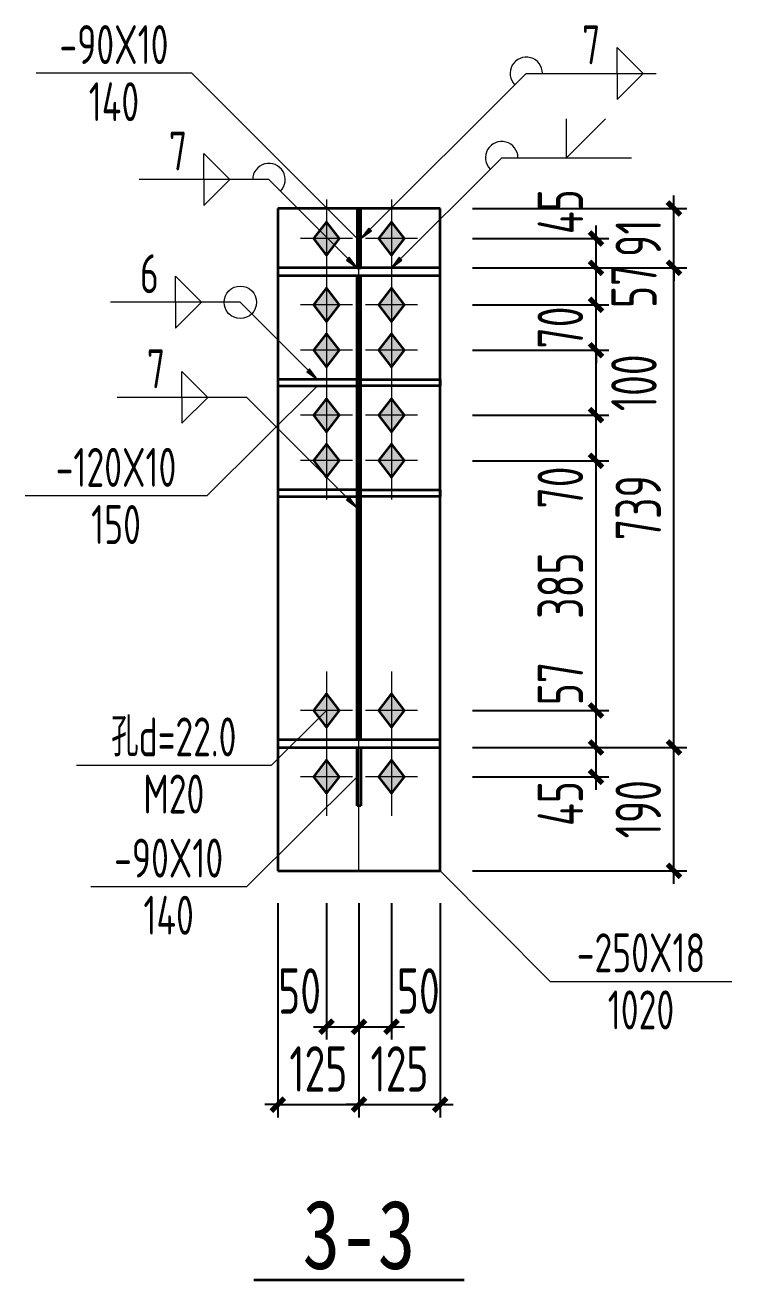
# Model space of a CAD drawing. Extents: x 899043 to 2598688, y -137197 to 211789.
# Drawn here: x 2041812 to 2049974, y 69232 to 83727 of the extents above; entities that cross this region are included whole.
import ezdxf
from ezdxf.enums import TextEntityAlignment as Align

# ---------------------------------------------------------------- set-up
doc = ezdxf.new("R2010")
doc.units = 0
doc.header["$LTSCALE"] = 1500
doc.header["$MEASUREMENT"] = 0
doc.linetypes.add('线型6', pattern=[8.75, 5, -1.25, 1.25, -1.25])
for name, color, linetype, lineweight in [('10', 7, 'Continuous', 35), ('20', 2, 'Continuous', 35), ('尺寸标注', 9, 'Continuous', 18), ('焊缝标注', 9, 'Continuous', 18), ('螺栓孔标注', 9, 'Continuous', 18), ('钢板标注', 9, 'Continuous', 18)]:
    doc.layers.add(name, color=color, linetype=linetype, lineweight=lineweight)
doc.layers.add('PUB_TEXT', color=7, linetype='Continuous')
doc.styles.add('TSSD_Dimension', font='Tssdeng.shx', dxfattribs={"width": 0.7, "bigfont": 'hztxt.shx'})
doc.styles.add('仿宋体', font='', dxfattribs={"width": 0.8})
doc.styles.get('仿宋体').set_extended_font_data('SimSun')
doc.dimstyles.new('TSSD_150_150', dxfattribs={"dimtxt": 525, "dimasz": 150, "dimexe": 150, "dimexo": 375, "dimgap": 150, "dimtad": 1, "dimdec": 0, "dimzin": 0, "dimdsep": 46, "dimtxsty": 'TSSD_Dimension', "dimblk": 'ARCHTICK', "dimblk1": 'ARCHTICK', "dimblk2": 'ARCHTICK', "dimcen": 0, "dimdle": 150, "dimclrt": 7, "dimadec": 0, "dimazin": 0, "dimtfac": 1, "dimtdec": 0, "dimtix": 1, "dimtmove": 2, "dimatfit": 3, "dimfxl": 0, "dimtolj": 1, "dimtzin": 0, "dimarcsym": 0})

# ---------------------------------------------------------------- blocks, each defined once
blk = doc.blocks.new('_ArchTick')
at = {"color": 0, "linetype": 'ByBlock', "const_width": 0.4}
blk.add_lwpolyline([(-0.5, -0.5), (0.5, 0.5)], dxfattribs=at)
blk = doc.blocks.new('*D39')
at = {"layer": 'Defpoints', "color": 0, "linetype": 'Continuous'}
for p in [(2046605, 81260), (2048405, 81260), (2046605, 80923)]:
    blk.add_point(p, dxfattribs=at)
at = {"layer": '尺寸标注', "color": 0, "linetype": 'Continuous', "lineweight": -2}
for p, q in [((2048405, 80773), (2048405, 81410)), ((2046980, 81260), (2048555, 81260)), ((2046980, 80923), (2048555, 80923))]:
    blk.add_line(p, q, dxfattribs=at)
at = {"layer": '尺寸标注', "color": 0, "linetype": 'Continuous', "lineweight": -2, "xscale": 150, "yscale": 150, "zscale": 150}
for p, rotation in [((2048405, 81260), 90), ((2048405, 80923), 270)]:
    blk.add_blockref('_ArchTick', p, dxfattribs=dict(at, rotation=rotation))
at = {"layer": '尺寸标注', "color": 7, "linetype": 'Continuous', "lineweight": 18, "insert": (2047993, 81571), "char_height": 525, "attachment_point": 5, "rotation": 90, "style": 'TSSD_Dimension'}
blk.add_mtext('\\A1;45', dxfattribs=at)
blk = doc.blocks.new('*D40')
at = {"layer": 'Defpoints', "color": 0, "linetype": 'Continuous'}
for p in [(2046605, 80923), (2048405, 80923), (2046605, 80495)]:
    blk.add_point(p, dxfattribs=at)
at = {"layer": '尺寸标注', "color": 0, "linetype": 'Continuous', "lineweight": -2}
for p, q in [((2048405, 80345), (2048405, 81073)), ((2046980, 80923), (2048555, 80923)), ((2046980, 80495), (2048555, 80495))]:
    blk.add_line(p, q, dxfattribs=at)
at = {"layer": '尺寸标注', "color": 0, "linetype": 'Continuous', "lineweight": -2, "xscale": 150, "yscale": 150, "zscale": 150}
for p, rotation in [((2048405, 80923), 90), ((2048405, 80495), 270)]:
    blk.add_blockref('_ArchTick', p, dxfattribs=dict(at, rotation=rotation))
at = {"layer": '尺寸标注', "color": 7, "linetype": 'Continuous', "lineweight": 18, "insert": (2048843, 80709), "char_height": 525, "attachment_point": 5, "rotation": 90, "style": 'TSSD_Dimension'}
blk.add_mtext('\\A1;57', dxfattribs=at)
blk = doc.blocks.new('*D41')
at = {"layer": 'Defpoints', "color": 0, "linetype": 'Continuous'}
for p in [(2046605, 79220), (2048405, 79220), (2046605, 78695)]:
    blk.add_point(p, dxfattribs=at)
at = {"layer": '尺寸标注', "color": 0, "linetype": 'Continuous', "lineweight": -2}
for p, q in [((2048405, 78545), (2048405, 79370)), ((2046980, 79220), (2048555, 79220)), ((2046980, 78695), (2048555, 78695))]:
    blk.add_line(p, q, dxfattribs=at)
at = {"layer": '尺寸标注', "color": 0, "linetype": 'Continuous', "lineweight": -2, "xscale": 150, "yscale": 150, "zscale": 150}
for p, rotation in [((2048405, 79220), 90), ((2048405, 78695), 270)]:
    blk.add_blockref('_ArchTick', p, dxfattribs=dict(at, rotation=rotation))
at = {"layer": '尺寸标注', "color": 7, "linetype": 'Continuous', "lineweight": 18, "insert": (2047993, 78385), "char_height": 525, "attachment_point": 5, "rotation": 90, "style": 'TSSD_Dimension'}
blk.add_mtext('\\A1;70', dxfattribs=at)
blk = doc.blocks.new('*D42')
at = {"layer": 'Defpoints', "color": 0, "linetype": 'Continuous'}
for p in [(2046605, 79970), (2048405, 79970), (2046605, 79220)]:
    blk.add_point(p, dxfattribs=at)
at = {"layer": '尺寸标注', "color": 0, "linetype": 'Continuous', "lineweight": -2}
for p, q in [((2048405, 79070), (2048405, 80120)), ((2046980, 79970), (2048555, 79970)), ((2046980, 79220), (2048555, 79220))]:
    blk.add_line(p, q, dxfattribs=at)
at = {"layer": '尺寸标注', "color": 0, "linetype": 'Continuous', "lineweight": -2, "xscale": 150, "yscale": 150, "zscale": 150}
for p, rotation in [((2048405, 79970), 90), ((2048405, 79220), 270)]:
    blk.add_blockref('_ArchTick', p, dxfattribs=dict(at, rotation=rotation))
at = {"layer": '尺寸标注', "color": 7, "linetype": 'Continuous', "lineweight": 18, "insert": (2048843, 79595), "char_height": 525, "attachment_point": 5, "rotation": 90, "style": 'TSSD_Dimension'}
blk.add_mtext('\\A1;100', dxfattribs=at)
blk = doc.blocks.new('*D43')
at = {"layer": 'Defpoints', "color": 0, "linetype": 'Continuous'}
for p in [(2046605, 80495), (2048405, 80495), (2046605, 79970)]:
    blk.add_point(p, dxfattribs=at)
at = {"layer": '尺寸标注', "color": 0, "linetype": 'Continuous', "lineweight": -2}
for p, q in [((2048405, 80495), (2048405, 80645)), ((2046980, 80495), (2048555, 80495)), ((2048405, 79970), (2048405, 80495)), ((2046980, 79970), (2048555, 79970)), ((2048405, 79970), (2048405, 79820))]:
    blk.add_line(p, q, dxfattribs=at)
at = {"layer": '尺寸标注', "color": 0, "linetype": 'Continuous', "lineweight": -2, "xscale": 150, "yscale": 150, "zscale": 150}
for p, rotation in [((2048405, 80495), 270), ((2048405, 79970), 90)]:
    blk.add_blockref('_ArchTick', p, dxfattribs=dict(at, rotation=rotation))
at = {"layer": '尺寸标注', "color": 7, "linetype": 'Continuous', "lineweight": 18, "insert": (2047993, 80233), "char_height": 525, "attachment_point": 5, "rotation": 90, "style": 'TSSD_Dimension'}
blk.add_mtext('\\A1;70', dxfattribs=at)
blk = doc.blocks.new('*D44')
at = {"layer": 'Defpoints', "color": 0, "linetype": 'Continuous'}
for p in [(2046605, 75382), (2048405, 75382), (2046605, 75044)]:
    blk.add_point(p, dxfattribs=at)
at = {"layer": '尺寸标注', "color": 0, "linetype": 'Continuous', "lineweight": -2}
for p, q in [((2048405, 74894), (2048405, 75532)), ((2046980, 75382), (2048555, 75382)), ((2046980, 75044), (2048555, 75044))]:
    blk.add_line(p, q, dxfattribs=at)
at = {"layer": '尺寸标注', "color": 0, "linetype": 'Continuous', "lineweight": -2, "xscale": 150, "yscale": 150, "zscale": 150}
for p, rotation in [((2048405, 75382), 90), ((2048405, 75044), 270)]:
    blk.add_blockref('_ArchTick', p, dxfattribs=dict(at, rotation=rotation))
at = {"layer": '尺寸标注', "color": 7, "linetype": 'Continuous', "lineweight": 18, "insert": (2047993, 74734), "char_height": 525, "attachment_point": 5, "rotation": 90, "style": 'TSSD_Dimension'}
blk.add_mtext('\\A1;45', dxfattribs=at)
blk = doc.blocks.new('*D45')
at = {"layer": 'Defpoints', "color": 0, "linetype": 'Continuous'}
for p in [(2046605, 75809), (2048405, 75809), (2046605, 75382)]:
    blk.add_point(p, dxfattribs=at)
at = {"layer": '尺寸标注', "color": 0, "linetype": 'Continuous', "lineweight": -2}
for p, q in [((2048405, 75232), (2048405, 75959)), ((2046980, 75809), (2048555, 75809)), ((2046980, 75382), (2048555, 75382))]:
    blk.add_line(p, q, dxfattribs=at)
at = {"layer": '尺寸标注', "color": 0, "linetype": 'Continuous', "lineweight": -2, "xscale": 150, "yscale": 150, "zscale": 150}
for p, rotation in [((2048405, 75809), 90), ((2048405, 75382), 270)]:
    blk.add_blockref('_ArchTick', p, dxfattribs=dict(at, rotation=rotation))
at = {"layer": '尺寸标注', "color": 7, "linetype": 'Continuous', "lineweight": 18, "insert": (2047993, 76120), "char_height": 525, "attachment_point": 5, "rotation": 90, "style": 'TSSD_Dimension'}
blk.add_mtext('\\A1;57', dxfattribs=at)
blk = doc.blocks.new('*D46')
at = {"layer": 'Defpoints', "color": 0, "linetype": 'Continuous'}
for p in [(2046605, 78695), (2048405, 78695), (2046605, 75809)]:
    blk.add_point(p, dxfattribs=at)
at = {"layer": '尺寸标注', "color": 0, "linetype": 'Continuous', "lineweight": -2}
for p, q in [((2048405, 75659), (2048405, 78845)), ((2046980, 78695), (2048555, 78695)), ((2046980, 75809), (2048555, 75809))]:
    blk.add_line(p, q, dxfattribs=at)
at = {"layer": '尺寸标注', "color": 0, "linetype": 'Continuous', "lineweight": -2, "xscale": 150, "yscale": 150, "zscale": 150}
for p, rotation in [((2048405, 78695), 90), ((2048405, 75809), 270)]:
    blk.add_blockref('_ArchTick', p, dxfattribs=dict(at, rotation=rotation))
at = {"layer": '尺寸标注', "color": 7, "linetype": 'Continuous', "lineweight": 18, "insert": (2047993, 77252), "char_height": 525, "attachment_point": 5, "rotation": 90, "style": 'TSSD_Dimension'}
blk.add_mtext('\\A1;385', dxfattribs=at)
blk = doc.blocks.new('*D47')
at = {"layer": 'Defpoints', "color": 0, "linetype": 'Continuous'}
for p in [(2045293, 73957), (2045668, 73957), (2045668, 72157)]:
    blk.add_point(p, dxfattribs=at)
at = {"layer": '尺寸标注', "color": 0, "linetype": 'Continuous', "lineweight": -2}
for p, q in [((2045293, 73582), (2045293, 72007)), ((2045668, 73582), (2045668, 72007)), ((2045143, 72157), (2045818, 72157))]:
    blk.add_line(p, q, dxfattribs=at)
at = {"layer": '尺寸标注', "color": 0, "linetype": 'Continuous', "lineweight": -2, "xscale": 150, "yscale": 150, "zscale": 150, "rotation": 180}
blk.add_blockref('_ArchTick', (2045293, 72157), dxfattribs=at)
at = {"layer": '尺寸标注', "color": 0, "linetype": 'Continuous', "lineweight": -2, "xscale": 150, "yscale": 150, "zscale": 150}
blk.add_blockref('_ArchTick', (2045668, 72157), dxfattribs=at)
at = {"layer": '尺寸标注', "color": 7, "linetype": 'Continuous', "lineweight": 18, "insert": (2044982, 72569), "char_height": 525, "attachment_point": 5, "style": 'TSSD_Dimension'}
blk.add_mtext('\\A1;50', dxfattribs=at)
blk = doc.blocks.new('*D48')
at = {"layer": 'Defpoints', "color": 0, "linetype": 'Continuous'}
for p in [(2045668, 73957), (2046043, 73957), (2046043, 72157)]:
    blk.add_point(p, dxfattribs=at)
at = {"layer": '尺寸标注', "color": 0, "linetype": 'Continuous', "lineweight": -2}
for p, q in [((2045668, 73582), (2045668, 72007)), ((2046043, 73582), (2046043, 72007)), ((2045518, 72157), (2046193, 72157))]:
    blk.add_line(p, q, dxfattribs=at)
at = {"layer": '尺寸标注', "color": 0, "linetype": 'Continuous', "lineweight": -2, "xscale": 150, "yscale": 150, "zscale": 150, "rotation": 180}
blk.add_blockref('_ArchTick', (2045668, 72157), dxfattribs=at)
at = {"layer": '尺寸标注', "color": 0, "linetype": 'Continuous', "lineweight": -2, "xscale": 150, "yscale": 150, "zscale": 150}
blk.add_blockref('_ArchTick', (2046043, 72157), dxfattribs=at)
at = {"layer": '尺寸标注', "color": 7, "linetype": 'Continuous', "lineweight": 18, "insert": (2046353, 72569), "char_height": 525, "attachment_point": 5, "style": 'TSSD_Dimension'}
blk.add_mtext('\\A1;50', dxfattribs=at)
blk = doc.blocks.new('*D49')
at = {"layer": 'Defpoints', "color": 0, "linetype": 'Continuous'}
for p in [(2044730, 73957), (2045668, 73957), (2045668, 71257)]:
    blk.add_point(p, dxfattribs=at)
at = {"layer": '尺寸标注', "color": 0, "linetype": 'Continuous', "lineweight": -2}
for p, q in [((2044730, 73582), (2044730, 71107)), ((2045668, 73582), (2045668, 71107)), ((2044730, 71257), (2044580, 71257)), ((2044730, 71257), (2045668, 71257)), ((2045668, 71257), (2045818, 71257))]:
    blk.add_line(p, q, dxfattribs=at)
at = {"layer": '尺寸标注', "color": 0, "linetype": 'Continuous', "lineweight": -2, "xscale": 150, "yscale": 150, "zscale": 150}
blk.add_blockref('_ArchTick', (2044730, 71257), dxfattribs=at)
at = {"layer": '尺寸标注', "color": 0, "linetype": 'Continuous', "lineweight": -2, "xscale": 150, "yscale": 150, "zscale": 150, "rotation": 180}
blk.add_blockref('_ArchTick', (2045668, 71257), dxfattribs=at)
at = {"layer": '尺寸标注', "color": 7, "linetype": 'Continuous', "lineweight": 18, "insert": (2045199, 71669), "char_height": 525, "attachment_point": 5, "style": 'TSSD_Dimension'}
blk.add_mtext('\\A1;125', dxfattribs=at)
blk = doc.blocks.new('*D50')
at = {"layer": 'Defpoints', "color": 0, "linetype": 'Continuous'}
for p in [(2045668, 73957), (2046605, 73957), (2046605, 71257)]:
    blk.add_point(p, dxfattribs=at)
at = {"layer": '尺寸标注', "color": 0, "linetype": 'Continuous', "lineweight": -2}
for p, q in [((2045668, 73582), (2045668, 71107)), ((2046605, 73582), (2046605, 71107)), ((2045668, 71257), (2045518, 71257)), ((2045668, 71257), (2046605, 71257)), ((2046605, 71257), (2046755, 71257))]:
    blk.add_line(p, q, dxfattribs=at)
at = {"layer": '尺寸标注', "color": 0, "linetype": 'Continuous', "lineweight": -2, "xscale": 150, "yscale": 150, "zscale": 150}
blk.add_blockref('_ArchTick', (2045668, 71257), dxfattribs=at)
at = {"layer": '尺寸标注', "color": 0, "linetype": 'Continuous', "lineweight": -2, "xscale": 150, "yscale": 150, "zscale": 150, "rotation": 180}
blk.add_blockref('_ArchTick', (2046605, 71257), dxfattribs=at)
at = {"layer": '尺寸标注', "color": 7, "linetype": 'Continuous', "lineweight": 18, "insert": (2046136, 71669), "char_height": 525, "attachment_point": 5, "style": 'TSSD_Dimension'}
blk.add_mtext('\\A1;125', dxfattribs=at)
blk = doc.blocks.new('*D51')
at = {"layer": 'Defpoints', "color": 0, "linetype": 'Continuous'}
for p in [(2046605, 75382), (2049305, 75382), (2046605, 73957)]:
    blk.add_point(p, dxfattribs=at)
at = {"layer": '尺寸标注', "color": 0, "linetype": 'Continuous', "lineweight": -2}
for p, q in [((2049305, 73807), (2049305, 75532)), ((2046980, 75382), (2049455, 75382)), ((2046980, 73957), (2049455, 73957))]:
    blk.add_line(p, q, dxfattribs=at)
at = {"layer": '尺寸标注', "color": 0, "linetype": 'Continuous', "lineweight": -2, "xscale": 150, "yscale": 150, "zscale": 150}
for p, rotation in [((2049305, 75382), 90), ((2049305, 73957), 270)]:
    blk.add_blockref('_ArchTick', p, dxfattribs=dict(at, rotation=rotation))
at = {"layer": '尺寸标注', "color": 7, "linetype": 'Continuous', "lineweight": 18, "insert": (2048893, 74669), "char_height": 525, "attachment_point": 5, "rotation": 90, "style": 'TSSD_Dimension'}
blk.add_mtext('\\A1;190', dxfattribs=at)
blk = doc.blocks.new('*D52')
at = {"layer": 'Defpoints', "color": 0, "linetype": 'Continuous'}
for p in [(2046605, 80923), (2049305, 80923), (2046605, 75382)]:
    blk.add_point(p, dxfattribs=at)
at = {"layer": '尺寸标注', "color": 0, "linetype": 'Continuous', "lineweight": -2}
for p, q in [((2049305, 75232), (2049305, 81073)), ((2046980, 80923), (2049455, 80923)), ((2046980, 75382), (2049455, 75382))]:
    blk.add_line(p, q, dxfattribs=at)
at = {"layer": '尺寸标注', "color": 0, "linetype": 'Continuous', "lineweight": -2, "xscale": 150, "yscale": 150, "zscale": 150}
for p, rotation in [((2049305, 80923), 90), ((2049305, 75382), 270)]:
    blk.add_blockref('_ArchTick', p, dxfattribs=dict(at, rotation=rotation))
at = {"layer": '尺寸标注', "color": 7, "linetype": 'Continuous', "lineweight": 18, "insert": (2048893, 78152), "char_height": 525, "attachment_point": 5, "rotation": 90, "style": 'TSSD_Dimension'}
blk.add_mtext('\\A1;739', dxfattribs=at)
blk = doc.blocks.new('*D53')
at = {"layer": 'Defpoints', "color": 0, "linetype": 'Continuous'}
for p in [(2046605, 81607), (2049305, 81607), (2046605, 80923)]:
    blk.add_point(p, dxfattribs=at)
at = {"layer": '尺寸标注', "color": 0, "linetype": 'Continuous', "lineweight": -2}
for p, q in [((2049305, 81607), (2049305, 81757)), ((2046980, 81607), (2049455, 81607)), ((2049305, 80923), (2049305, 81607)), ((2046980, 80923), (2049455, 80923)), ((2049305, 80923), (2049305, 80773))]:
    blk.add_line(p, q, dxfattribs=at)
at = {"layer": '尺寸标注', "color": 0, "linetype": 'Continuous', "lineweight": -2, "xscale": 150, "yscale": 150, "zscale": 150}
for p, rotation in [((2049305, 81607), 270), ((2049305, 80923), 90)]:
    blk.add_blockref('_ArchTick', p, dxfattribs=dict(at, rotation=rotation))
at = {"layer": '尺寸标注', "color": 7, "linetype": 'Continuous', "lineweight": 18, "insert": (2048893, 81265), "char_height": 525, "attachment_point": 5, "rotation": 90, "style": 'TSSD_Dimension'}
blk.add_mtext('\\A1;91', dxfattribs=at)

msp = doc.modelspace()

# ---------------------------------------------------------------- hatches: boundary and pattern name
at = {"layer": '10'}
for points in [[(2045292.5, 81455.3), (2045142.5, 81260.3), (2045292.5, 81065.3), (2045442.5, 81260.3)], [(2046042.5, 81455.3), (2045892.5, 81260.3), (2046042.5, 81065.3), (2046192.5, 81260.3)], [(2045292.5, 80690.3), (2045142.5, 80495.3), (2045292.5, 80300.3), (2045442.5, 80495.3)], [(2046042.5, 80690.3), (2045892.5, 80495.3), (2046042.5, 80300.3), (2046192.5, 80495.3)], [(2045292.5, 80165.3), (2045142.5, 79970.3), (2045292.5, 79775.3), (2045442.5, 79970.3)], [(2046042.5, 80165.3), (2045892.5, 79970.3), (2046042.5, 79775.3), (2046192.5, 79970.3)], [(2045292.5, 79415.3), (2045142.5, 79220.3), (2045292.5, 79025.3), (2045442.5, 79220.3)], [(2046042.5, 79415.3), (2045892.5, 79220.3), (2046042.5, 79025.3), (2046192.5, 79220.3)], [(2045292.5, 78890.3), (2045142.5, 78695.3), (2045292.5, 78500.3), (2045442.5, 78695.3)], [(2046042.5, 78890.3), (2045892.5, 78695.3), (2046042.5, 78500.3), (2046192.5, 78695.3)], [(2045292.5, 76004.4), (2045142.5, 75809.4), (2045292.5, 75614.4), (2045442.5, 75809.4)], [(2046042.5, 76004.4), (2045892.5, 75809.4), (2046042.5, 75614.4), (2046192.5, 75809.4)], [(2045292.5, 75239.4), (2045142.5, 75044.4), (2045292.5, 74849.4), (2045442.5, 75044.4)], [(2046042.5, 75239.4), (2045892.5, 75044.4), (2046042.5, 74849.4), (2046192.5, 75044.4)]]:
    msp.add_hatch(color=1, dxfattribs=at).paths.add_polyline_path(points)
at = {"layer": '焊缝标注'}
for points in [[(2045690, 81260.3), (2045812, 81350.4), (2045780.2, 81382.2)], [(2045645, 80922.8), (2045555, 81044.9), (2045523.2, 81013.1)], [(2046042.5, 80922.8), (2046164.5, 81012.9), (2046132.7, 81044.7)], [(2045187.5, 79632.8), (2045097.5, 79754.9), (2045065.7, 79723.1)], [(2045645, 78152.3), (2045555, 78274.4), (2045523.2, 78242.6)]]:
    msp.add_hatch(color=256, dxfattribs=at).paths.add_polyline_path(points)

# ---------------------------------------------------------------- linework, layer by layer
at = {"layer": '10', "color": 9, "lineweight": 18, "ltscale": 2}
for p, q in [((2045292.5, 81710.3), (2045292.5, 80810.3)), ((2046042.5, 81710.3), (2046042.5, 80810.3)), ((2045592.5, 81260.3), (2044992.5, 81260.3)), ((2046342.5, 81260.3), (2045742.5, 81260.3)), ((2045292.5, 80945.3), (2045292.5, 80045.3)), ((2046042.5, 80945.3), (2046042.5, 80045.3)), ((2045592.5, 80495.3), (2044992.5, 80495.3)), ((2046342.5, 80495.3), (2045742.5, 80495.3)), ((2045292.5, 80420.3), (2045292.5, 79520.3)), ((2046042.5, 80420.3), (2046042.5, 79520.3)), ((2045592.5, 79970.3), (2044992.5, 79970.3)), ((2046342.5, 79970.3), (2045742.5, 79970.3)), ((2045292.5, 79670.3), (2045292.5, 78770.3)), ((2046042.5, 79670.3), (2046042.5, 78770.3)), ((2045592.5, 79220.3), (2044992.5, 79220.3)), ((2045292.5, 79145.3), (2045292.5, 78245.3)), ((2046342.5, 79220.3), (2045742.5, 79220.3)), ((2046042.5, 79145.3), (2046042.5, 78245.3)), ((2045592.5, 78695.3), (2044992.5, 78695.3)), ((2046342.5, 78695.3), (2045742.5, 78695.3)), ((2045292.5, 76259.4), (2045292.5, 75359.4)), ((2046042.5, 76259.4), (2046042.5, 75359.4)), ((2045592.5, 75809.4), (2044992.5, 75809.4)), ((2046342.5, 75809.4), (2045742.5, 75809.4)), ((2045292.5, 75494.4), (2045292.5, 74594.4)), ((2046042.5, 75494.4), (2046042.5, 74594.4)), ((2045592.5, 75044.4), (2044992.5, 75044.4)), ((2046342.5, 75044.4), (2045742.5, 75044.4))]:
    msp.add_line(p, q, dxfattribs=at)
at = {"layer": '10', "linetype": '线型6', "lineweight": 18, "ltscale": 2}
msp.add_line((2045667.5, 73941.9), (2045667.5, 81621.9), dxfattribs=at)
at = {"layer": '10', "color": 3, "lineweight": 35, "ltscale": 2}
for p, q in [((2046605, 80922.8), (2044730, 80922.8)), ((2044730, 80922.8), (2044730, 80832.8)), ((2046605, 80832.8), (2046605, 80922.8)), ((2044730, 80832.8), (2046605, 80832.8)), ((2045645, 75471.9), (2045645, 80832.8)), ((2045690, 75471.9), (2045690, 80832.8)), ((2046605, 75471.9), (2044730, 75471.9)), ((2044730, 75471.9), (2044730, 75381.9)), ((2044730, 75381.9), (2046605, 75381.9)), ((2046605, 75381.9), (2046605, 75471.9))]:
    msp.add_line(p, q, dxfattribs=at)
at = {"layer": '10', "lineweight": 35, "ltscale": 2}
msp.add_line((2044452.5, 69231.9), (2046882.5, 69231.9), dxfattribs=at)
at = {"layer": '10', "color": 1, "linetype": 'Continuous'}
for points in [[(2045292.5, 81455.3), (2045142.5, 81260.3), (2045292.5, 81065.3), (2045442.5, 81260.3)], [(2046042.5, 81455.3), (2045892.5, 81260.3), (2046042.5, 81065.3), (2046192.5, 81260.3)], [(2045292.5, 80690.3), (2045142.5, 80495.3), (2045292.5, 80300.3), (2045442.5, 80495.3)], [(2046042.5, 80690.3), (2045892.5, 80495.3), (2046042.5, 80300.3), (2046192.5, 80495.3)], [(2045292.5, 80165.3), (2045142.5, 79970.3), (2045292.5, 79775.3), (2045442.5, 79970.3)], [(2046042.5, 80165.3), (2045892.5, 79970.3), (2046042.5, 79775.3), (2046192.5, 79970.3)], [(2045292.5, 79415.3), (2045142.5, 79220.3), (2045292.5, 79025.3), (2045442.5, 79220.3)], [(2046042.5, 79415.3), (2045892.5, 79220.3), (2046042.5, 79025.3), (2046192.5, 79220.3)], [(2045292.5, 78890.3), (2045142.5, 78695.3), (2045292.5, 78500.3), (2045442.5, 78695.3)], [(2046042.5, 78890.3), (2045892.5, 78695.3), (2046042.5, 78500.3), (2046192.5, 78695.3)], [(2045292.5, 76004.4), (2045142.5, 75809.4), (2045292.5, 75614.4), (2045442.5, 75809.4)], [(2046042.5, 76004.4), (2045892.5, 75809.4), (2046042.5, 75614.4), (2046192.5, 75809.4)], [(2045292.5, 75239.4), (2045142.5, 75044.4), (2045292.5, 74849.4), (2045442.5, 75044.4)], [(2046042.5, 75239.4), (2045892.5, 75044.4), (2046042.5, 74849.4), (2046192.5, 75044.4)]]:
    msp.add_lwpolyline(points, close=True, dxfattribs=at)
at = {"layer": '20', "lineweight": 35, "ltscale": 2}
for p, q in [((2046605, 81606.9), (2044730, 81606.9)), ((2044730, 81606.9), (2044730, 73956.9)), ((2046605, 73956.9), (2046605, 81606.9)), ((2045690, 81597.8), (2045645, 81597.8)), ((2045645, 81597.8), (2045645, 80922.8)), ((2045690, 80922.8), (2045690, 81597.8)), ((2045645, 80922.8), (2045690, 80922.8)), ((2045645, 79632.8), (2044730, 79632.8)), ((2044730, 79632.8), (2044730, 79557.8)), ((2045645, 79557.8), (2045645, 79632.8)), ((2045690, 79632.8), (2046605, 79632.8)), ((2045690, 79557.8), (2045690, 79632.8)), ((2046605, 79632.8), (2046605, 79557.8)), ((2044730, 79557.8), (2045645, 79557.8)), ((2046605, 79557.8), (2045690, 79557.8)), ((2045645, 78357.8), (2044730, 78357.8)), ((2044730, 78357.8), (2044730, 78282.8)), ((2044730, 78282.8), (2045645, 78282.8)), ((2045645, 78282.8), (2045645, 78357.8)), ((2045690, 78357.8), (2046605, 78357.8)), ((2045690, 78282.8), (2045690, 78357.8)), ((2046605, 78282.8), (2045690, 78282.8)), ((2046605, 78357.8), (2046605, 78282.8)), ((2045645, 75381.9), (2045690, 75381.9)), ((2045645, 74706.9), (2045645, 75381.9)), ((2045690, 75381.9), (2045690, 74706.9)), ((2045690, 74706.9), (2045645, 74706.9)), ((2044730, 73956.9), (2046605, 73956.9))]:
    msp.add_line(p, q, dxfattribs=at)
at = {"layer": '焊缝标注', "lineweight": 18, "ltscale": 2}
for p, q in [((2048650, 83468.7), (2048950, 83168.7)), ((2048650, 83168.7), (2048650, 83468.7)), ((2045690, 81260.3), (2047600, 83168.7)), ((2047600, 83168.7), (2049100, 83168.7)), ((2048650, 82868.7), (2048950, 83168.7)), ((2048650, 83168.7), (2048650, 82868.7)), ((2048065.8, 82195.1), (2048065.8, 82645.1)), ((2048065.8, 82195.1), (2048515.8, 82645.1)), ((2044178, 81942.2), (2043878, 82242.2)), ((2043878, 81942.2), (2043878, 82242.2)), ((2046042.5, 80922.8), (2047315.8, 82195.1)), ((2047315.8, 82195.1), (2048815.8, 82195.1)), ((2044628, 81942.2), (2043128, 81942.2)), ((2044178, 81942.2), (2043878, 81642.2)), ((2043878, 81942.2), (2043878, 81642.2)), ((2045645, 80922.8), (2044628, 81942.2)), ((2043847.6, 80524.8), (2043547.6, 80824.8)), ((2043547.6, 80524.8), (2043547.6, 80824.8)), ((2044297.6, 80524.8), (2042797.6, 80524.8)), ((2043847.6, 80524.8), (2043547.6, 80224.8)), ((2043547.6, 80524.8), (2043547.6, 80224.8)), ((2045187.5, 79632.8), (2044297.6, 80524.8)), ((2043923.8, 79426.6), (2043623.8, 79726.6)), ((2043623.8, 79426.6), (2043623.8, 79726.6)), ((2044373.8, 79426.6), (2042873.8, 79426.6)), ((2043923.8, 79426.6), (2043623.8, 79126.6)), ((2043623.8, 79426.6), (2043623.8, 79126.6)), ((2045645, 78152.3), (2044373.8, 79426.6))]:
    msp.add_line(p, q, dxfattribs=at)
at = {"layer": '焊缝标注', "linetype": 'Continuous'}
for points in [[(2045690, 81260.3), (2045812, 81350.4), (2045780.2, 81382.2)], [(2045645, 80922.8), (2045555, 81044.9), (2045523.2, 81013.1)], [(2046042.5, 80922.8), (2046164.5, 81012.9), (2046132.7, 81044.7)], [(2045187.5, 79632.8), (2045097.5, 79754.9), (2045065.7, 79723.1)], [(2045645, 78152.3), (2045555, 78274.4), (2045523.2, 78242.6)]]:
    msp.add_lwpolyline(points, close=True, dxfattribs=at)
at = {"layer": '焊缝标注', "lineweight": 18, "ltscale": 2}
msp.add_circle((2044297.6, 80524.8), 187.5, dxfattribs=at)
for centre, start, end in [((2047600, 83168.7), 0, 224.97719), ((2047315.8, 82195.1), 0, 224.97719), ((2044628, 81942.2), 314.93158, 180)]:
    msp.add_arc(centre, 187.5, start, end, dxfattribs=at)
at = {"layer": '螺栓孔标注', "lineweight": 18, "ltscale": 2}
for p, q in [((2045292.5, 75809.4), (2044654.9, 75174.3)), ((2044654.9, 75174.3), (2042404.9, 75174.3))]:
    msp.add_line(p, q, dxfattribs=at)
at = {"layer": '螺栓孔标注', "ltscale": 2}
msp.add_lwpolyline([(2045292.7, 75809.4, 0.3, 0.3, 1), (2045292.4, 75809.4, 0.3, 0.3, 1)], format="xyseb", close=True, dxfattribs=at)
at = {"layer": '钢板标注', "lineweight": 18, "ltscale": 2}
for p, q in [((2043738.1, 83171.7), (2041938.1, 83171.7)), ((2045645, 81260.3), (2043738.1, 83171.7)), ((2045187.5, 79557.8), (2043912.2, 78287.5)), ((2043912.2, 78287.5), (2041812.2, 78287.5)), ((2045645, 75044.4), (2044369.7, 73774.1)), ((2046605, 73956.9), (2047874.3, 72680.6)), ((2044369.7, 73774.1), (2042569.7, 73774.1)), ((2047874.3, 72680.6), (2049974.3, 72680.6))]:
    msp.add_line(p, q, dxfattribs=at)
at = {"layer": '钢板标注', "ltscale": 2}
for points in [[(2045645.2, 81260.3, 0.3, 0.3, 1), (2045644.9, 81260.3, 0.3, 0.3, 1)], [(2045187.7, 79557.8, 0.3, 0.3, 1), (2045187.4, 79557.8, 0.3, 0.3, 1)], [(2045645.2, 75044.4, 0.3, 0.3, 1), (2045644.9, 75044.4, 0.3, 0.3, 1)], [(2046605.2, 73956.9, 0.3, 0.3, 1), (2046604.9, 73956.9, 0.3, 0.3, 1)]]:
    msp.add_lwpolyline(points, format="xyseb", close=True, dxfattribs=at)

# ---------------------------------------------------------------- texts
at = {"layer": 'PUB_TEXT', "style": '仿宋体', "width": 0.8}
msp.add_text('3-3', height=797.47, dxfattribs=at).set_placement((2045667.5, 69756.9), align=Align.MIDDLE_CENTER)
at = {"layer": '焊缝标注', "lineweight": 25, "style": 'TSSD_Dimension', "width": 0.7}
for s, p in [('7', (2048350, 83273.7)), ('7', (2043578, 82047.2)), ('6', (2043247.6, 80629.8)), ('7', (2043323.8, 79531.6))]:
    msp.add_text(s, height=450, dxfattribs=at).set_placement(p, align=Align.CENTER)
at = {"layer": '螺栓孔标注', "lineweight": 25, "style": 'TSSD_Dimension', "width": 0.7}
msp.add_text('孔d=22.0', height=450, dxfattribs=at).set_placement((2043529.9, 75279.3), align=Align.CENTER)
msp.add_text('M20', height=450, dxfattribs=at).set_placement((2043529.9, 75069.3), align=Align.TOP_CENTER)
at = {"layer": '钢板标注', "lineweight": 25, "style": 'TSSD_Dimension', "width": 0.7}
for s, p in [('-90X10', (2042838.1, 83276.7)), ('-120X10', (2042862.2, 78392.5)), ('-90X10', (2043469.7, 73879.1)), ('-250X18', (2048924.3, 72785.6))]:
    msp.add_text(s, height=450, dxfattribs=at).set_placement(p, align=Align.CENTER)
for s, p in [('140', (2042838.1, 83066.7)), ('150', (2042862.2, 78182.5)), ('140', (2043469.7, 73669.1)), ('1020', (2048924.3, 72575.6))]:
    msp.add_text(s, height=450, dxfattribs=at).set_placement(p, align=Align.TOP_CENTER)

# ---------------------------------------------------------------- dimensions: what is measured, and where the dimension line sits
at = {"layer": '尺寸标注', "linetype": 'Continuous', "lineweight": 18}
for base, p1, p2, text, picture, middle in [((2048405, 81260.3), (2046605, 80922.8), (2046605, 81260.3), '45', '*D39', (2047992.5, 81570.6)), ((2048405, 80922.8), (2046605, 80495.3), (2046605, 80922.8), '57', '*D40', (2048842.5, 80709)), ((2048405, 79970.3), (2046605, 79220.3), (2046605, 79970.3), '100', '*D42', (2048842.5, 79595.3)), ((2048405, 79220.3), (2046605, 78695.3), (2046605, 79220.3), '70', '*D41', (2047992.5, 78385)), ((2048405, 75809.4), (2046605, 75381.9), (2046605, 75809.4), '57', '*D45', (2047992.5, 76119.7)), ((2048405, 75381.9), (2046605, 75044.4), (2046605, 75381.9), '45', '*D44', (2047992.5, 74734.1))]:
    dim = msp.add_linear_dim(base=base, p1=p1, p2=p2, angle=90, text=text, dimstyle='TSSD_150_150', dxfattribs=at)
    dim.commit()
    dim.dimension.update_dxf_attribs({"geometry": picture, "text_midpoint": middle, "dimtype": 160})
for base, p1, p2, text, picture, middle in [((2049305, 81606.9), (2046605, 80922.8), (2046605, 81606.9), '91', '*D53', (2048892.5, 81264.8)), ((2049305, 80922.8), (2046605, 75381.9), (2046605, 80922.8), '739', '*D52', (2048892.5, 78152.3)), ((2048405, 80495.3), (2046605, 79970.3), (2046605, 80495.3), '70', '*D43', (2047992.5, 80232.8)), ((2048405, 78695.3), (2046605, 75809.4), (2046605, 78695.3), '385', '*D46', (2047992.5, 77252.3)), ((2049305, 75381.9), (2046605, 73956.9), (2046605, 75381.9), '190', '*D51', (2048892.5, 74669.4))]:
    dim = msp.add_linear_dim(base=base, p1=p1, p2=p2, angle=90, text=text, dimstyle='TSSD_150_150', dxfattribs=at)
    dim.commit()
    dim.dimension.update_dxf_attribs({"geometry": picture, "text_midpoint": middle})
for base, p1, p2, picture, middle in [((2045667.5, 71256.9), (2044730, 73956.9), (2045667.5, 73956.9), '*D49', (2045198.8, 71669.4)), ((2046605, 71256.9), (2045667.5, 73956.9), (2046605, 73956.9), '*D50', (2046136.3, 71669.4))]:
    dim = msp.add_linear_dim(base=base, p1=p1, p2=p2, text='125', dimstyle='TSSD_150_150', dxfattribs=at)
    dim.commit()
    dim.dimension.update_dxf_attribs({"geometry": picture, "text_midpoint": middle})
for base, p1, p2, picture, middle in [((2045667.5, 72156.9), (2045292.5, 73956.9), (2045667.5, 73956.9), '*D47', (2044982.2, 72569.4)), ((2046042.5, 72156.9), (2045667.5, 73956.9), (2046042.5, 73956.9), '*D48', (2046352.8, 72569.4))]:
    dim = msp.add_linear_dim(base=base, p1=p1, p2=p2, text='50', dimstyle='TSSD_150_150', dxfattribs=at)
    dim.commit()
    dim.dimension.update_dxf_attribs({"geometry": picture, "text_midpoint": middle, "dimtype": 160})

doc.saveas('drawing.dxf')
